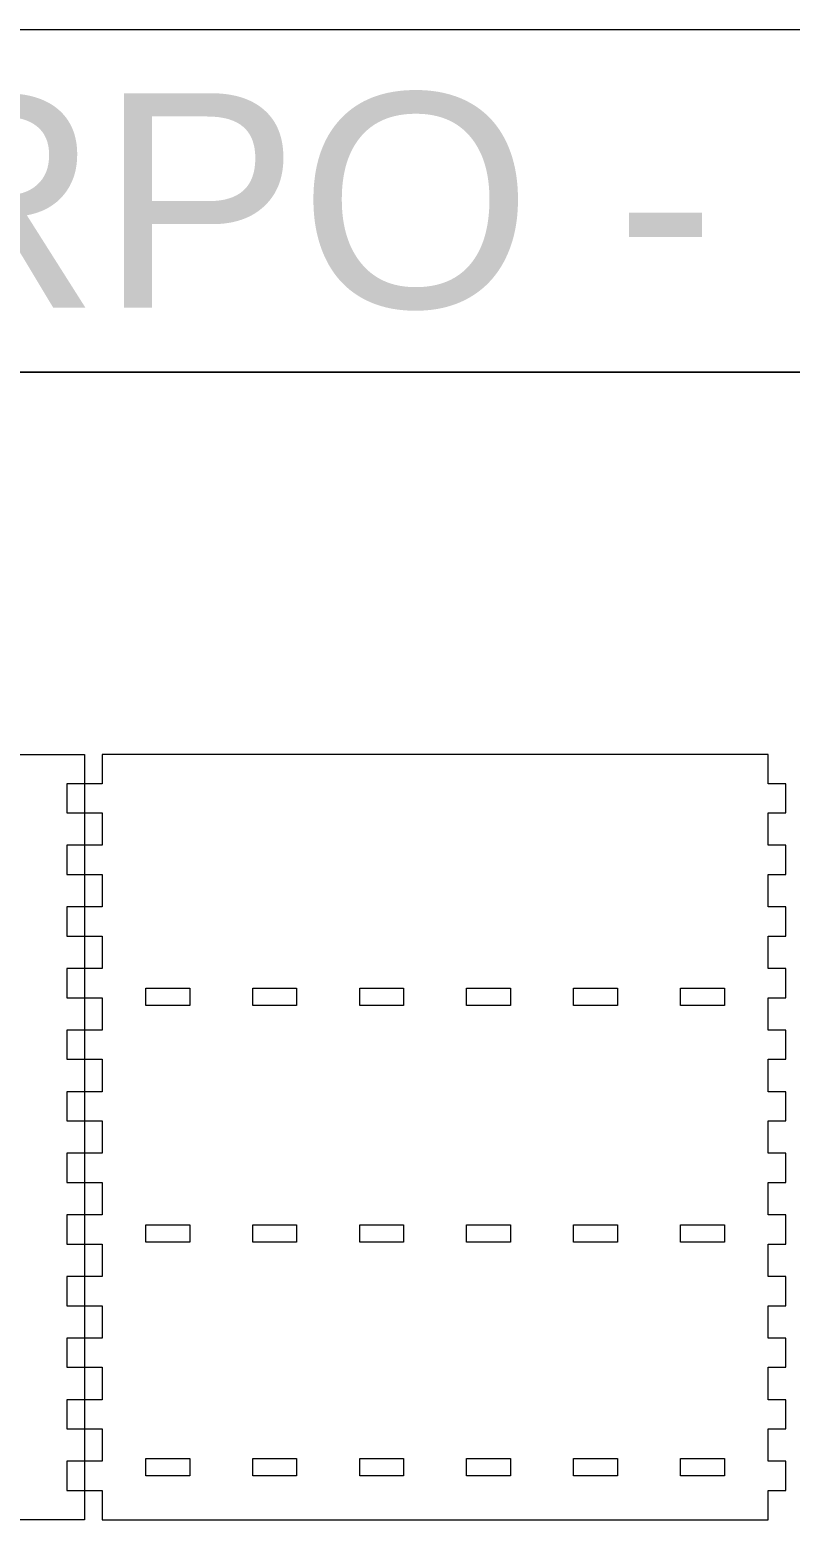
# Model space of a CAD drawing. Header units: millimetres. Extents: x -1409 to 1409, y -600 to 600.
# Drawn here: x -895 to -635, y 89 to 600 of the extents above; entities that cross this region are included whole.
import ezdxf

# ---------------------------------------------------------------- set-up
doc = ezdxf.new("R2010")
doc.units = ezdxf.units.MM
doc.header["$MEASUREMENT"] = 0
doc.layers.add('Layer 1', color=7, linetype='Continuous')
doc.styles.add('0', font='arial.ttf', dxfattribs={"height": 1})

msp = doc.modelspace()

# ---------------------------------------------------------------- linework, layer by layer
at = {"layer": 'Layer 1', "color": 142, "lineweight": 20}
for points in [[(-1408.8078, 483.2666), (-101.5546, 483.2666), (-101.5546, 600.4666), (-1408.8078, 600.4666), (-1408.8078, 483.2666)], [(-1408.8078, -600.4666), (-101.5546, -600.4666), (-101.5546, 483.2666), (-1408.8078, 483.2666), (-1408.8078, -600.4666)]]:
    msp.add_lwpolyline(points, close=True, dxfattribs=at)
at = {"layer": 'Layer 1', "color": 230, "lineweight": 20}
for points, knots in [([(-1326.6811, 90.4), (-1326.6811, 90.4), (-876.6811, 90.4), (-876.6811, 90.4), (-876.6811, 90.4), (-876.6811, 90.4), (-876.6811, 100.4), (-876.6811, 100.4), (-876.6811, 100.4), (-876.6811, 100.4), (-882.6811, 100.4), (-882.6811, 100.4), (-882.6811, 100.4), (-882.6811, 100.4), (-882.6811, 110.4), (-882.6811, 110.4), (-882.6811, 110.4), (-882.6811, 110.4), (-876.6811, 110.4), (-876.6811, 110.4), (-876.6811, 110.4), (-876.6811, 110.4), (-876.6811, 121.4909), (-876.6811, 121.4909), (-876.6811, 121.4909), (-876.6811, 121.4909), (-882.6811, 121.4909), (-882.6811, 121.4909), (-882.6811, 121.4909), (-882.6811, 121.4909), (-882.6811, 131.4909), (-882.6811, 131.4909), (-882.6811, 131.4909), (-882.6811, 131.4909), (-876.6811, 131.4909), (-876.6811, 131.4909), (-876.6811, 131.4909), (-876.6811, 131.4909), (-876.6811, 142.5818), (-876.6811, 142.5818), (-876.6811, 142.5818), (-876.6811, 142.5818), (-882.6811, 142.5818), (-882.6811, 142.5818), (-882.6811, 142.5818), (-882.6811, 142.5818), (-882.6811, 152.5818), (-882.6811, 152.5818), (-882.6811, 152.5818), (-882.6811, 152.5818), (-876.6811, 152.5818), (-876.6811, 152.5818), (-876.6811, 152.5818), (-876.6811, 152.5818), (-876.6811, 163.6727), (-876.6811, 163.6727), (-876.6811, 163.6727), (-876.6811, 163.6727), (-882.6811, 163.6727), (-882.6811, 163.6727), (-882.6811, 163.6727), (-882.6811, 163.6727), (-882.6811, 173.6727), (-882.6811, 173.6727), (-882.6811, 173.6727), (-882.6811, 173.6727), (-876.6811, 173.6727), (-876.6811, 173.6727), (-876.6811, 173.6727), (-876.6811, 173.6727), (-876.6811, 184.7636), (-876.6811, 184.7636), (-876.6811, 184.7636), (-876.6811, 184.7636), (-882.6811, 184.7636), (-882.6811, 184.7636), (-882.6811, 184.7636), (-882.6811, 184.7636), (-882.6811, 194.7636), (-882.6811, 194.7636), (-882.6811, 194.7636), (-882.6811, 194.7636), (-876.6811, 194.7636), (-876.6811, 194.7636), (-876.6811, 194.7636), (-876.6811, 194.7636), (-876.6811, 205.8545), (-876.6811, 205.8545), (-876.6811, 205.8545), (-876.6811, 205.8545), (-882.6811, 205.8545), (-882.6811, 205.8545), (-882.6811, 205.8545), (-882.6811, 205.8545), (-882.6811, 215.8545), (-882.6811, 215.8545), (-882.6811, 215.8545), (-882.6811, 215.8545), (-876.6811, 215.8545), (-876.6811, 215.8545), (-876.6811, 215.8545), (-876.6811, 215.8545), (-876.6811, 226.9455), (-876.6811, 226.9455), (-876.6811, 226.9455), (-876.6811, 226.9455), (-882.6811, 226.9455), (-882.6811, 226.9455), (-882.6811, 226.9455), (-882.6811, 226.9455), (-882.6811, 236.9455), (-882.6811, 236.9455), (-882.6811, 236.9455), (-882.6811, 236.9455), (-876.6811, 236.9455), (-876.6811, 236.9455), (-876.6811, 236.9455), (-876.6811, 236.9455), (-876.6811, 248.0364), (-876.6811, 248.0364), (-876.6811, 248.0364), (-876.6811, 248.0364), (-882.6811, 248.0364), (-882.6811, 248.0364), (-882.6811, 248.0364), (-882.6811, 248.0364), (-882.6811, 258.0364), (-882.6811, 258.0364), (-882.6811, 258.0364), (-882.6811, 258.0364), (-876.6811, 258.0364), (-876.6811, 258.0364), (-876.6811, 258.0364), (-876.6811, 258.0364), (-876.6811, 269.1273), (-876.6811, 269.1273), (-876.6811, 269.1273), (-876.6811, 269.1273), (-882.6811, 269.1273), (-882.6811, 269.1273), (-882.6811, 269.1273), (-882.6811, 269.1273), (-882.6811, 279.1273), (-882.6811, 279.1273), (-882.6811, 279.1273), (-882.6811, 279.1273), (-876.6811, 279.1273), (-876.6811, 279.1273), (-876.6811, 279.1273), (-876.6811, 279.1273), (-876.6811, 290.2182), (-876.6811, 290.2182), (-876.6811, 290.2182), (-876.6811, 290.2182), (-882.6811, 290.2182), (-882.6811, 290.2182), (-882.6811, 290.2182), (-882.6811, 290.2182), (-882.6811, 300.2182), (-882.6811, 300.2182), (-882.6811, 300.2182), (-882.6811, 300.2182), (-876.6811, 300.2182), (-876.6811, 300.2182), (-876.6811, 300.2182), (-876.6811, 300.2182), (-876.6811, 311.3091), (-876.6811, 311.3091), (-876.6811, 311.3091), (-876.6811, 311.3091), (-882.6811, 311.3091), (-882.6811, 311.3091), (-882.6811, 311.3091), (-882.6811, 311.3091), (-882.6811, 321.3091), (-882.6811, 321.3091), (-882.6811, 321.3091), (-882.6811, 321.3091), (-876.6811, 321.3091), (-876.6811, 321.3091), (-876.6811, 321.3091), (-876.6811, 321.3091), (-876.6811, 332.4), (-876.6811, 332.4), (-876.6811, 332.4), (-876.6811, 332.4), (-882.6811, 332.4), (-882.6811, 332.4), (-882.6811, 332.4), (-882.6811, 332.4), (-882.6811, 342.4), (-882.6811, 342.4), (-882.6811, 342.4), (-882.6811, 342.4), (-876.6811, 342.4), (-876.6811, 342.4), (-876.6811, 342.4), (-876.6811, 342.4), (-876.6811, 352.4), (-876.6811, 352.4), (-876.6811, 352.4), (-876.6811, 352.4), (-1326.6811, 352.4), (-1326.6811, 352.4), (-1326.6811, 352.4), (-1326.6811, 352.4), (-1326.6811, 342.4), (-1326.6811, 342.4), (-1326.6811, 342.4), (-1326.6811, 342.4), (-1320.6811, 342.4), (-1320.6811, 342.4), (-1320.6811, 342.4), (-1320.6811, 342.4), (-1320.6811, 332.4), (-1320.6811, 332.4), (-1320.6811, 332.4), (-1320.6811, 332.4), (-1326.6811, 332.4), (-1326.6811, 332.4), (-1326.6811, 332.4), (-1326.6811, 332.4), (-1326.6811, 321.3091), (-1326.6811, 321.3091), (-1326.6811, 321.3091), (-1326.6811, 321.3091), (-1320.6811, 321.3091), (-1320.6811, 321.3091), (-1320.6811, 321.3091), (-1320.6811, 321.3091), (-1320.6811, 311.3091), (-1320.6811, 311.3091), (-1320.6811, 311.3091), (-1320.6811, 311.3091), (-1326.6811, 311.3091), (-1326.6811, 311.3091), (-1326.6811, 311.3091), (-1326.6811, 311.3091), (-1326.6811, 300.2182), (-1326.6811, 300.2182), (-1326.6811, 300.2182), (-1326.6811, 300.2182), (-1320.6811, 300.2182), (-1320.6811, 300.2182), (-1320.6811, 300.2182), (-1320.6811, 300.2182), (-1320.6811, 290.2182), (-1320.6811, 290.2182), (-1320.6811, 290.2182), (-1320.6811, 290.2182), (-1326.6811, 290.2182), (-1326.6811, 290.2182), (-1326.6811, 290.2182), (-1326.6811, 290.2182), (-1326.6811, 279.1273), (-1326.6811, 279.1273), (-1326.6811, 279.1273), (-1326.6811, 279.1273), (-1320.6811, 279.1273), (-1320.6811, 279.1273), (-1320.6811, 279.1273), (-1320.6811, 279.1273), (-1320.6811, 269.1273), (-1320.6811, 269.1273), (-1320.6811, 269.1273), (-1320.6811, 269.1273), (-1326.6811, 269.1273), (-1326.6811, 269.1273), (-1326.6811, 269.1273), (-1326.6811, 269.1273), (-1326.6811, 258.0364), (-1326.6811, 258.0364), (-1326.6811, 258.0364), (-1326.6811, 258.0364), (-1320.6811, 258.0364), (-1320.6811, 258.0364), (-1320.6811, 258.0364), (-1320.6811, 258.0364), (-1320.6811, 248.0364), (-1320.6811, 248.0364), (-1320.6811, 248.0364), (-1320.6811, 248.0364), (-1326.6811, 248.0364), (-1326.6811, 248.0364), (-1326.6811, 248.0364), (-1326.6811, 248.0364), (-1326.6811, 236.9455), (-1326.6811, 236.9455), (-1326.6811, 236.9455), (-1326.6811, 236.9455), (-1320.6811, 236.9455), (-1320.6811, 236.9455), (-1320.6811, 236.9455), (-1320.6811, 236.9455), (-1320.6811, 226.9455), (-1320.6811, 226.9455), (-1320.6811, 226.9455), (-1320.6811, 226.9455), (-1326.6811, 226.9455), (-1326.6811, 226.9455), (-1326.6811, 226.9455), (-1326.6811, 226.9455), (-1326.6811, 215.8545), (-1326.6811, 215.8545), (-1326.6811, 215.8545), (-1326.6811, 215.8545), (-1320.6811, 215.8545), (-1320.6811, 215.8545), (-1320.6811, 215.8545), (-1320.6811, 215.8545), (-1320.6811, 205.8545), (-1320.6811, 205.8545), (-1320.6811, 205.8545), (-1320.6811, 205.8545), (-1326.6811, 205.8545), (-1326.6811, 205.8545), (-1326.6811, 205.8545), (-1326.6811, 205.8545), (-1326.6811, 194.7636), (-1326.6811, 194.7636), (-1326.6811, 194.7636), (-1326.6811, 194.7636), (-1320.6811, 194.7636), (-1320.6811, 194.7636), (-1320.6811, 194.7636), (-1320.6811, 194.7636), (-1320.6811, 184.7636), (-1320.6811, 184.7636), (-1320.6811, 184.7636), (-1320.6811, 184.7636), (-1326.6811, 184.7636), (-1326.6811, 184.7636), (-1326.6811, 184.7636), (-1326.6811, 184.7636), (-1326.6811, 173.6727), (-1326.6811, 173.6727), (-1326.6811, 173.6727), (-1326.6811, 173.6727), (-1320.6811, 173.6727), (-1320.6811, 173.6727), (-1320.6811, 173.6727), (-1320.6811, 173.6727), (-1320.6811, 163.6727), (-1320.6811, 163.6727), (-1320.6811, 163.6727), (-1320.6811, 163.6727), (-1326.6811, 163.6727), (-1326.6811, 163.6727), (-1326.6811, 163.6727), (-1326.6811, 163.6727), (-1326.6811, 152.5818), (-1326.6811, 152.5818), (-1326.6811, 152.5818), (-1326.6811, 152.5818), (-1320.6811, 152.5818), (-1320.6811, 152.5818), (-1320.6811, 152.5818), (-1320.6811, 152.5818), (-1320.6811, 142.5818), (-1320.6811, 142.5818), (-1320.6811, 142.5818), (-1320.6811, 142.5818), (-1326.6811, 142.5818), (-1326.6811, 142.5818), (-1326.6811, 142.5818), (-1326.6811, 142.5818), (-1326.6811, 131.4909), (-1326.6811, 131.4909), (-1326.6811, 131.4909), (-1326.6811, 131.4909), (-1320.6811, 131.4909), (-1320.6811, 131.4909), (-1320.6811, 131.4909), (-1320.6811, 131.4909), (-1320.6811, 121.4909), (-1320.6811, 121.4909), (-1320.6811, 121.4909), (-1320.6811, 121.4909), (-1326.6811, 121.4909), (-1326.6811, 121.4909), (-1326.6811, 121.4909), (-1326.6811, 121.4909), (-1326.6811, 110.4), (-1326.6811, 110.4), (-1326.6811, 110.4), (-1326.6811, 110.4), (-1320.6811, 110.4), (-1320.6811, 110.4), (-1320.6811, 110.4), (-1320.6811, 110.4), (-1320.6811, 100.4), (-1320.6811, 100.4), (-1320.6811, 100.4), (-1320.6811, 100.4), (-1326.6811, 100.4), (-1326.6811, 100.4), (-1326.6811, 100.4), (-1326.6811, 100.4), (-1326.6811, 90.4), (-1326.6811, 90.4)], [0, 0, 0, 0, 0.00990099, 0.00990099, 0.00990099, 0.00990099, 0.01980198, 0.01980198, 0.01980198, 0.01980198, 0.02970297, 0.02970297, 0.02970297, 0.02970297, 0.03960396, 0.03960396, 0.03960396, 0.03960396, 0.04950495, 0.04950495, 0.04950495, 0.04950495, 0.05940594, 0.05940594, 0.05940594, 0.05940594, 0.06930693, 0.06930693, 0.06930693, 0.06930693, 0.07920792, 0.07920792, 0.07920792, 0.07920792, 0.08910891, 0.08910891, 0.08910891, 0.08910891, 0.0990099, 0.0990099, 0.0990099, 0.0990099, 0.10891089, 0.10891089, 0.10891089, 0.10891089, 0.11881188, 0.11881188, 0.11881188, 0.11881188, 0.12871287, 0.12871287, 0.12871287, 0.12871287, 0.13861386, 0.13861386, 0.13861386, 0.13861386, 0.14851485, 0.14851485, 0.14851485, 0.14851485, 0.15841584, 0.15841584, 0.15841584, 0.15841584, 0.16831683, 0.16831683, 0.16831683, 0.16831683, 0.17821782, 0.17821782, 0.17821782, 0.17821782, 0.18811881, 0.18811881, 0.18811881, 0.18811881, 0.1980198, 0.1980198, 0.1980198, 0.1980198, 0.20792079, 0.20792079, 0.20792079, 0.20792079, 0.21782178, 0.21782178, 0.21782178, 0.21782178, 0.22772277, 0.22772277, 0.22772277, 0.22772277, 0.23762376, 0.23762376, 0.23762376, 0.23762376, 0.24752475, 0.24752475, 0.24752475, 0.24752475, 0.25742574, 0.25742574, 0.25742574, 0.25742574, 0.26732673, 0.26732673, 0.26732673, 0.26732673, 0.27722772, 0.27722772, 0.27722772, 0.27722772, 0.28712871, 0.28712871, 0.28712871, 0.28712871, 0.2970297, 0.2970297, 0.2970297, 0.2970297, 0.30693069, 0.30693069, 0.30693069, 0.30693069, 0.31683168, 0.31683168, 0.31683168, 0.31683168, 0.32673267, 0.32673267, 0.32673267, 0.32673267, 0.33663366, 0.33663366, 0.33663366, 0.33663366, 0.34653465, 0.34653465, 0.34653465, 0.34653465, 0.35643564, 0.35643564, 0.35643564, 0.35643564, 0.36633663, 0.36633663, 0.36633663, 0.36633663, 0.37623762, 0.37623762, 0.37623762, 0.37623762, 0.38613861, 0.38613861, 0.38613861, 0.38613861, 0.3960396, 0.3960396, 0.3960396, 0.3960396, 0.40594059, 0.40594059, 0.40594059, 0.40594059, 0.41584158, 0.41584158, 0.41584158, 0.41584158, 0.42574257, 0.42574257, 0.42574257, 0.42574257, 0.43564356, 0.43564356, 0.43564356, 0.43564356, 0.44554455, 0.44554455, 0.44554455, 0.44554455, 0.45544554, 0.45544554, 0.45544554, 0.45544554, 0.46534653, 0.46534653, 0.46534653, 0.46534653, 0.47524752, 0.47524752, 0.47524752, 0.47524752, 0.48514851, 0.48514851, 0.48514851, 0.48514851, 0.4950495, 0.4950495, 0.4950495, 0.4950495, 0.5049505, 0.5049505, 0.5049505, 0.5049505, 0.51485149, 0.51485149, 0.51485149, 0.51485149, 0.52475248, 0.52475248, 0.52475248, 0.52475248, 0.53465347, 0.53465347, 0.53465347, 0.53465347, 0.54455446, 0.54455446, 0.54455446, 0.54455446, 0.55445545, 0.55445545, 0.55445545, 0.55445545, 0.56435644, 0.56435644, 0.56435644, 0.56435644, 0.57425743, 0.57425743, 0.57425743, 0.57425743, 0.58415842, 0.58415842, 0.58415842, 0.58415842, 0.59405941, 0.59405941, 0.59405941, 0.59405941, 0.6039604, 0.6039604, 0.6039604, 0.6039604, 0.61386139, 0.61386139, 0.61386139, 0.61386139, 0.62376238, 0.62376238, 0.62376238, 0.62376238, 0.63366337, 0.63366337, 0.63366337, 0.63366337, 0.64356436, 0.64356436, 0.64356436, 0.64356436, 0.65346535, 0.65346535, 0.65346535, 0.65346535, 0.66336634, 0.66336634, 0.66336634, 0.66336634, 0.67326733, 0.67326733, 0.67326733, 0.67326733, 0.68316832, 0.68316832, 0.68316832, 0.68316832, 0.69306931, 0.69306931, 0.69306931, 0.69306931, 0.7029703, 0.7029703, 0.7029703, 0.7029703, 0.71287129, 0.71287129, 0.71287129, 0.71287129, 0.72277228, 0.72277228, 0.72277228, 0.72277228, 0.73267327, 0.73267327, 0.73267327, 0.73267327, 0.74257426, 0.74257426, 0.74257426, 0.74257426, 0.75247525, 0.75247525, 0.75247525, 0.75247525, 0.76237624, 0.76237624, 0.76237624, 0.76237624, 0.77227723, 0.77227723, 0.77227723, 0.77227723, 0.78217822, 0.78217822, 0.78217822, 0.78217822, 0.79207921, 0.79207921, 0.79207921, 0.79207921, 0.8019802, 0.8019802, 0.8019802, 0.8019802, 0.81188119, 0.81188119, 0.81188119, 0.81188119, 0.82178218, 0.82178218, 0.82178218, 0.82178218, 0.83168317, 0.83168317, 0.83168317, 0.83168317, 0.84158416, 0.84158416, 0.84158416, 0.84158416, 0.85148515, 0.85148515, 0.85148515, 0.85148515, 0.86138614, 0.86138614, 0.86138614, 0.86138614, 0.87128713, 0.87128713, 0.87128713, 0.87128713, 0.88118812, 0.88118812, 0.88118812, 0.88118812, 0.89108911, 0.89108911, 0.89108911, 0.89108911, 0.9009901, 0.9009901, 0.9009901, 0.9009901, 0.91089109, 0.91089109, 0.91089109, 0.91089109, 0.92079208, 0.92079208, 0.92079208, 0.92079208, 0.93069307, 0.93069307, 0.93069307, 0.93069307, 0.94059406, 0.94059406, 0.94059406, 0.94059406, 0.95049505, 0.95049505, 0.95049505, 0.95049505, 0.96039604, 0.96039604, 0.96039604, 0.96039604, 0.97029703, 0.97029703, 0.97029703, 0.97029703, 0.98019802, 0.98019802, 0.98019802, 0.98019802, 1, 1, 1, 1]), ([(-870.6811, 342.4), (-870.6811, 342.4), (-870.6811, 352.4), (-870.6811, 352.4), (-870.6811, 352.4), (-870.6811, 352.4), (-642.6811, 352.4), (-642.6811, 352.4), (-642.6811, 352.4), (-642.6811, 352.4), (-642.6811, 342.4), (-642.6811, 342.4), (-642.6811, 342.4), (-642.6811, 342.4), (-636.6811, 342.4), (-636.6811, 342.4), (-636.6811, 342.4), (-636.6811, 342.4), (-636.6811, 332.4), (-636.6811, 332.4), (-636.6811, 332.4), (-636.6811, 332.4), (-642.6811, 332.4), (-642.6811, 332.4), (-642.6811, 332.4), (-642.6811, 332.4), (-642.6811, 321.3091), (-642.6811, 321.3091), (-642.6811, 321.3091), (-642.6811, 321.3091), (-636.6811, 321.3091), (-636.6811, 321.3091), (-636.6811, 321.3091), (-636.6811, 321.3091), (-636.6811, 311.3091), (-636.6811, 311.3091), (-636.6811, 311.3091), (-636.6811, 311.3091), (-642.6811, 311.3091), (-642.6811, 311.3091), (-642.6811, 311.3091), (-642.6811, 311.3091), (-642.6811, 300.2182), (-642.6811, 300.2182), (-642.6811, 300.2182), (-642.6811, 300.2182), (-636.6811, 300.2182), (-636.6811, 300.2182), (-636.6811, 300.2182), (-636.6811, 300.2182), (-636.6811, 290.2182), (-636.6811, 290.2182), (-636.6811, 290.2182), (-636.6811, 290.2182), (-642.6811, 290.2182), (-642.6811, 290.2182), (-642.6811, 290.2182), (-642.6811, 290.2182), (-642.6811, 279.1273), (-642.6811, 279.1273), (-642.6811, 279.1273), (-642.6811, 279.1273), (-636.6811, 279.1273), (-636.6811, 279.1273), (-636.6811, 279.1273), (-636.6811, 279.1273), (-636.6811, 269.1273), (-636.6811, 269.1273), (-636.6811, 269.1273), (-636.6811, 269.1273), (-642.6811, 269.1273), (-642.6811, 269.1273), (-642.6811, 269.1273), (-642.6811, 269.1273), (-642.6811, 258.0364), (-642.6811, 258.0364), (-642.6811, 258.0364), (-642.6811, 258.0364), (-636.6811, 258.0364), (-636.6811, 258.0364), (-636.6811, 258.0364), (-636.6811, 258.0364), (-636.6811, 248.0364), (-636.6811, 248.0364), (-636.6811, 248.0364), (-636.6811, 248.0364), (-642.6811, 248.0364), (-642.6811, 248.0364), (-642.6811, 248.0364), (-642.6811, 248.0364), (-642.6811, 236.9455), (-642.6811, 236.9455), (-642.6811, 236.9455), (-642.6811, 236.9455), (-636.6811, 236.9455), (-636.6811, 236.9455), (-636.6811, 236.9455), (-636.6811, 236.9455), (-636.6811, 226.9455), (-636.6811, 226.9455), (-636.6811, 226.9455), (-636.6811, 226.9455), (-642.6811, 226.9455), (-642.6811, 226.9455), (-642.6811, 226.9455), (-642.6811, 226.9455), (-642.6811, 215.8545), (-642.6811, 215.8545), (-642.6811, 215.8545), (-642.6811, 215.8545), (-636.6811, 215.8545), (-636.6811, 215.8545), (-636.6811, 215.8545), (-636.6811, 215.8545), (-636.6811, 205.8545), (-636.6811, 205.8545), (-636.6811, 205.8545), (-636.6811, 205.8545), (-642.6811, 205.8545), (-642.6811, 205.8545), (-642.6811, 205.8545), (-642.6811, 205.8545), (-642.6811, 194.7636), (-642.6811, 194.7636), (-642.6811, 194.7636), (-642.6811, 194.7636), (-636.6811, 194.7636), (-636.6811, 194.7636), (-636.6811, 194.7636), (-636.6811, 194.7636), (-636.6811, 184.7636), (-636.6811, 184.7636), (-636.6811, 184.7636), (-636.6811, 184.7636), (-642.6811, 184.7636), (-642.6811, 184.7636), (-642.6811, 184.7636), (-642.6811, 184.7636), (-642.6811, 173.6727), (-642.6811, 173.6727), (-642.6811, 173.6727), (-642.6811, 173.6727), (-636.6811, 173.6727), (-636.6811, 173.6727), (-636.6811, 173.6727), (-636.6811, 173.6727), (-636.6811, 163.6727), (-636.6811, 163.6727), (-636.6811, 163.6727), (-636.6811, 163.6727), (-642.6811, 163.6727), (-642.6811, 163.6727), (-642.6811, 163.6727), (-642.6811, 163.6727), (-642.6811, 152.5818), (-642.6811, 152.5818), (-642.6811, 152.5818), (-642.6811, 152.5818), (-636.6811, 152.5818), (-636.6811, 152.5818), (-636.6811, 152.5818), (-636.6811, 152.5818), (-636.6811, 142.5818), (-636.6811, 142.5818), (-636.6811, 142.5818), (-636.6811, 142.5818), (-642.6811, 142.5818), (-642.6811, 142.5818), (-642.6811, 142.5818), (-642.6811, 142.5818), (-642.6811, 131.4909), (-642.6811, 131.4909), (-642.6811, 131.4909), (-642.6811, 131.4909), (-636.6811, 131.4909), (-636.6811, 131.4909), (-636.6811, 131.4909), (-636.6811, 131.4909), (-636.6811, 121.4909), (-636.6811, 121.4909), (-636.6811, 121.4909), (-636.6811, 121.4909), (-642.6811, 121.4909), (-642.6811, 121.4909), (-642.6811, 121.4909), (-642.6811, 121.4909), (-642.6811, 110.4), (-642.6811, 110.4), (-642.6811, 110.4), (-642.6811, 110.4), (-636.6811, 110.4), (-636.6811, 110.4), (-636.6811, 110.4), (-636.6811, 110.4), (-636.6811, 100.4), (-636.6811, 100.4), (-636.6811, 100.4), (-636.6811, 100.4), (-642.6811, 100.4), (-642.6811, 100.4), (-642.6811, 100.4), (-642.6811, 100.4), (-642.6811, 90.4), (-642.6811, 90.4), (-642.6811, 90.4), (-642.6811, 90.4), (-870.6811, 90.4), (-870.6811, 90.4), (-870.6811, 90.4), (-870.6811, 90.4), (-870.6811, 100.4), (-870.6811, 100.4), (-870.6811, 100.4), (-870.6811, 100.4), (-876.6811, 100.4), (-876.6811, 100.4), (-876.6811, 100.4), (-876.6811, 100.4), (-876.6811, 110.4), (-876.6811, 110.4), (-876.6811, 110.4), (-876.6811, 110.4), (-870.6811, 110.4), (-870.6811, 110.4), (-870.6811, 110.4), (-870.6811, 110.4), (-870.6811, 121.4909), (-870.6811, 121.4909), (-870.6811, 121.4909), (-870.6811, 121.4909), (-876.6811, 121.4909), (-876.6811, 121.4909), (-876.6811, 121.4909), (-876.6811, 121.4909), (-876.6811, 131.4909), (-876.6811, 131.4909), (-876.6811, 131.4909), (-876.6811, 131.4909), (-870.6811, 131.4909), (-870.6811, 131.4909), (-870.6811, 131.4909), (-870.6811, 131.4909), (-870.6811, 142.5818), (-870.6811, 142.5818), (-870.6811, 142.5818), (-870.6811, 142.5818), (-876.6811, 142.5818), (-876.6811, 142.5818), (-876.6811, 142.5818), (-876.6811, 142.5818), (-876.6811, 152.5818), (-876.6811, 152.5818), (-876.6811, 152.5818), (-876.6811, 152.5818), (-870.6811, 152.5818), (-870.6811, 152.5818), (-870.6811, 152.5818), (-870.6811, 152.5818), (-870.6811, 163.6727), (-870.6811, 163.6727), (-870.6811, 163.6727), (-870.6811, 163.6727), (-876.6811, 163.6727), (-876.6811, 163.6727), (-876.6811, 163.6727), (-876.6811, 163.6727), (-876.6811, 173.6727), (-876.6811, 173.6727), (-876.6811, 173.6727), (-876.6811, 173.6727), (-870.6811, 173.6727), (-870.6811, 173.6727), (-870.6811, 173.6727), (-870.6811, 173.6727), (-870.6811, 184.7636), (-870.6811, 184.7636), (-870.6811, 184.7636), (-870.6811, 184.7636), (-876.6811, 184.7636), (-876.6811, 184.7636), (-876.6811, 184.7636), (-876.6811, 184.7636), (-876.6811, 194.7636), (-876.6811, 194.7636), (-876.6811, 194.7636), (-876.6811, 194.7636), (-870.6811, 194.7636), (-870.6811, 194.7636), (-870.6811, 194.7636), (-870.6811, 194.7636), (-870.6811, 205.8545), (-870.6811, 205.8545), (-870.6811, 205.8545), (-870.6811, 205.8545), (-876.6811, 205.8545), (-876.6811, 205.8545), (-876.6811, 205.8545), (-876.6811, 205.8545), (-876.6811, 215.8545), (-876.6811, 215.8545), (-876.6811, 215.8545), (-876.6811, 215.8545), (-870.6811, 215.8545), (-870.6811, 215.8545), (-870.6811, 215.8545), (-870.6811, 215.8545), (-870.6811, 226.9455), (-870.6811, 226.9455), (-870.6811, 226.9455), (-870.6811, 226.9455), (-876.6811, 226.9455), (-876.6811, 226.9455), (-876.6811, 226.9455), (-876.6811, 226.9455), (-876.6811, 236.9455), (-876.6811, 236.9455), (-876.6811, 236.9455), (-876.6811, 236.9455), (-870.6811, 236.9455), (-870.6811, 236.9455), (-870.6811, 236.9455), (-870.6811, 236.9455), (-870.6811, 248.0364), (-870.6811, 248.0364), (-870.6811, 248.0364), (-870.6811, 248.0364), (-876.6811, 248.0364), (-876.6811, 248.0364), (-876.6811, 248.0364), (-876.6811, 248.0364), (-876.6811, 258.0364), (-876.6811, 258.0364), (-876.6811, 258.0364), (-876.6811, 258.0364), (-870.6811, 258.0364), (-870.6811, 258.0364), (-870.6811, 258.0364), (-870.6811, 258.0364), (-870.6811, 269.1273), (-870.6811, 269.1273), (-870.6811, 269.1273), (-870.6811, 269.1273), (-876.6811, 269.1273), (-876.6811, 269.1273), (-876.6811, 269.1273), (-876.6811, 269.1273), (-876.6811, 279.1273), (-876.6811, 279.1273), (-876.6811, 279.1273), (-876.6811, 279.1273), (-870.6811, 279.1273), (-870.6811, 279.1273), (-870.6811, 279.1273), (-870.6811, 279.1273), (-870.6811, 290.2182), (-870.6811, 290.2182), (-870.6811, 290.2182), (-870.6811, 290.2182), (-876.6811, 290.2182), (-876.6811, 290.2182), (-876.6811, 290.2182), (-876.6811, 290.2182), (-876.6811, 300.2182), (-876.6811, 300.2182), (-876.6811, 300.2182), (-876.6811, 300.2182), (-870.6811, 300.2182), (-870.6811, 300.2182), (-870.6811, 300.2182), (-870.6811, 300.2182), (-870.6811, 311.3091), (-870.6811, 311.3091), (-870.6811, 311.3091), (-870.6811, 311.3091), (-876.6811, 311.3091), (-876.6811, 311.3091), (-876.6811, 311.3091), (-876.6811, 311.3091), (-876.6811, 321.3091), (-876.6811, 321.3091), (-876.6811, 321.3091), (-876.6811, 321.3091), (-870.6811, 321.3091), (-870.6811, 321.3091), (-870.6811, 321.3091), (-870.6811, 321.3091), (-870.6811, 332.4), (-870.6811, 332.4), (-870.6811, 332.4), (-870.6811, 332.4), (-876.6811, 332.4), (-876.6811, 332.4), (-876.6811, 332.4), (-876.6811, 332.4), (-876.6811, 342.4), (-876.6811, 342.4), (-876.6811, 342.4), (-876.6811, 342.4), (-870.6811, 342.4), (-870.6811, 342.4)], [0, 0, 0, 0, 0.00990099, 0.00990099, 0.00990099, 0.00990099, 0.01980198, 0.01980198, 0.01980198, 0.01980198, 0.02970297, 0.02970297, 0.02970297, 0.02970297, 0.03960396, 0.03960396, 0.03960396, 0.03960396, 0.04950495, 0.04950495, 0.04950495, 0.04950495, 0.05940594, 0.05940594, 0.05940594, 0.05940594, 0.06930693, 0.06930693, 0.06930693, 0.06930693, 0.07920792, 0.07920792, 0.07920792, 0.07920792, 0.08910891, 0.08910891, 0.08910891, 0.08910891, 0.0990099, 0.0990099, 0.0990099, 0.0990099, 0.10891089, 0.10891089, 0.10891089, 0.10891089, 0.11881188, 0.11881188, 0.11881188, 0.11881188, 0.12871287, 0.12871287, 0.12871287, 0.12871287, 0.13861386, 0.13861386, 0.13861386, 0.13861386, 0.14851485, 0.14851485, 0.14851485, 0.14851485, 0.15841584, 0.15841584, 0.15841584, 0.15841584, 0.16831683, 0.16831683, 0.16831683, 0.16831683, 0.17821782, 0.17821782, 0.17821782, 0.17821782, 0.18811881, 0.18811881, 0.18811881, 0.18811881, 0.1980198, 0.1980198, 0.1980198, 0.1980198, 0.20792079, 0.20792079, 0.20792079, 0.20792079, 0.21782178, 0.21782178, 0.21782178, 0.21782178, 0.22772277, 0.22772277, 0.22772277, 0.22772277, 0.23762376, 0.23762376, 0.23762376, 0.23762376, 0.24752475, 0.24752475, 0.24752475, 0.24752475, 0.25742574, 0.25742574, 0.25742574, 0.25742574, 0.26732673, 0.26732673, 0.26732673, 0.26732673, 0.27722772, 0.27722772, 0.27722772, 0.27722772, 0.28712871, 0.28712871, 0.28712871, 0.28712871, 0.2970297, 0.2970297, 0.2970297, 0.2970297, 0.30693069, 0.30693069, 0.30693069, 0.30693069, 0.31683168, 0.31683168, 0.31683168, 0.31683168, 0.32673267, 0.32673267, 0.32673267, 0.32673267, 0.33663366, 0.33663366, 0.33663366, 0.33663366, 0.34653465, 0.34653465, 0.34653465, 0.34653465, 0.35643564, 0.35643564, 0.35643564, 0.35643564, 0.36633663, 0.36633663, 0.36633663, 0.36633663, 0.37623762, 0.37623762, 0.37623762, 0.37623762, 0.38613861, 0.38613861, 0.38613861, 0.38613861, 0.3960396, 0.3960396, 0.3960396, 0.3960396, 0.40594059, 0.40594059, 0.40594059, 0.40594059, 0.41584158, 0.41584158, 0.41584158, 0.41584158, 0.42574257, 0.42574257, 0.42574257, 0.42574257, 0.43564356, 0.43564356, 0.43564356, 0.43564356, 0.44554455, 0.44554455, 0.44554455, 0.44554455, 0.45544554, 0.45544554, 0.45544554, 0.45544554, 0.46534653, 0.46534653, 0.46534653, 0.46534653, 0.47524752, 0.47524752, 0.47524752, 0.47524752, 0.48514851, 0.48514851, 0.48514851, 0.48514851, 0.4950495, 0.4950495, 0.4950495, 0.4950495, 0.5049505, 0.5049505, 0.5049505, 0.5049505, 0.51485149, 0.51485149, 0.51485149, 0.51485149, 0.52475248, 0.52475248, 0.52475248, 0.52475248, 0.53465347, 0.53465347, 0.53465347, 0.53465347, 0.54455446, 0.54455446, 0.54455446, 0.54455446, 0.55445545, 0.55445545, 0.55445545, 0.55445545, 0.56435644, 0.56435644, 0.56435644, 0.56435644, 0.57425743, 0.57425743, 0.57425743, 0.57425743, 0.58415842, 0.58415842, 0.58415842, 0.58415842, 0.59405941, 0.59405941, 0.59405941, 0.59405941, 0.6039604, 0.6039604, 0.6039604, 0.6039604, 0.61386139, 0.61386139, 0.61386139, 0.61386139, 0.62376238, 0.62376238, 0.62376238, 0.62376238, 0.63366337, 0.63366337, 0.63366337, 0.63366337, 0.64356436, 0.64356436, 0.64356436, 0.64356436, 0.65346535, 0.65346535, 0.65346535, 0.65346535, 0.66336634, 0.66336634, 0.66336634, 0.66336634, 0.67326733, 0.67326733, 0.67326733, 0.67326733, 0.68316832, 0.68316832, 0.68316832, 0.68316832, 0.69306931, 0.69306931, 0.69306931, 0.69306931, 0.7029703, 0.7029703, 0.7029703, 0.7029703, 0.71287129, 0.71287129, 0.71287129, 0.71287129, 0.72277228, 0.72277228, 0.72277228, 0.72277228, 0.73267327, 0.73267327, 0.73267327, 0.73267327, 0.74257426, 0.74257426, 0.74257426, 0.74257426, 0.75247525, 0.75247525, 0.75247525, 0.75247525, 0.76237624, 0.76237624, 0.76237624, 0.76237624, 0.77227723, 0.77227723, 0.77227723, 0.77227723, 0.78217822, 0.78217822, 0.78217822, 0.78217822, 0.79207921, 0.79207921, 0.79207921, 0.79207921, 0.8019802, 0.8019802, 0.8019802, 0.8019802, 0.81188119, 0.81188119, 0.81188119, 0.81188119, 0.82178218, 0.82178218, 0.82178218, 0.82178218, 0.83168317, 0.83168317, 0.83168317, 0.83168317, 0.84158416, 0.84158416, 0.84158416, 0.84158416, 0.85148515, 0.85148515, 0.85148515, 0.85148515, 0.86138614, 0.86138614, 0.86138614, 0.86138614, 0.87128713, 0.87128713, 0.87128713, 0.87128713, 0.88118812, 0.88118812, 0.88118812, 0.88118812, 0.89108911, 0.89108911, 0.89108911, 0.89108911, 0.9009901, 0.9009901, 0.9009901, 0.9009901, 0.91089109, 0.91089109, 0.91089109, 0.91089109, 0.92079208, 0.92079208, 0.92079208, 0.92079208, 0.93069307, 0.93069307, 0.93069307, 0.93069307, 0.94059406, 0.94059406, 0.94059406, 0.94059406, 0.95049505, 0.95049505, 0.95049505, 0.95049505, 0.96039604, 0.96039604, 0.96039604, 0.96039604, 0.97029703, 0.97029703, 0.97029703, 0.97029703, 0.98019802, 0.98019802, 0.98019802, 0.98019802, 1, 1, 1, 1]), ([(-840.6811, 266.4), (-840.6811, 266.4), (-840.6811, 272.4), (-840.6811, 272.4), (-840.6811, 272.4), (-840.6811, 272.4), (-855.6811, 272.4), (-855.6811, 272.4), (-855.6811, 272.4), (-855.6811, 272.4), (-855.6811, 266.4), (-855.6811, 266.4), (-855.6811, 266.4), (-855.6811, 266.4), (-840.6811, 266.4), (-840.6811, 266.4)], [0, 0, 0, 0, 0.2, 0.2, 0.2, 0.2, 0.4, 0.4, 0.4, 0.4, 0.6, 0.6, 0.6, 0.6, 1, 1, 1, 1]), ([(-804.0811, 272.4), (-804.0811, 272.4), (-819.0811, 272.4), (-819.0811, 272.4), (-819.0811, 272.4), (-819.0811, 272.4), (-819.0811, 266.4), (-819.0811, 266.4), (-819.0811, 266.4), (-819.0811, 266.4), (-804.0811, 266.4), (-804.0811, 266.4), (-804.0811, 266.4), (-804.0811, 266.4), (-804.0811, 272.4), (-804.0811, 272.4)], [0, 0, 0, 0, 0.2, 0.2, 0.2, 0.2, 0.4, 0.4, 0.4, 0.4, 0.6, 0.6, 0.6, 0.6, 1, 1, 1, 1]), ([(-767.4811, 272.4), (-767.4811, 272.4), (-782.4811, 272.4), (-782.4811, 272.4), (-782.4811, 272.4), (-782.4811, 272.4), (-782.4811, 266.4), (-782.4811, 266.4), (-782.4811, 266.4), (-782.4811, 266.4), (-767.4811, 266.4), (-767.4811, 266.4), (-767.4811, 266.4), (-767.4811, 266.4), (-767.4811, 272.4), (-767.4811, 272.4)], [0, 0, 0, 0, 0.2, 0.2, 0.2, 0.2, 0.4, 0.4, 0.4, 0.4, 0.6, 0.6, 0.6, 0.6, 1, 1, 1, 1]), ([(-730.8811, 272.4), (-730.8811, 272.4), (-745.8811, 272.4), (-745.8811, 272.4), (-745.8811, 272.4), (-745.8811, 272.4), (-745.8811, 266.4), (-745.8811, 266.4), (-745.8811, 266.4), (-745.8811, 266.4), (-730.8811, 266.4), (-730.8811, 266.4), (-730.8811, 266.4), (-730.8811, 266.4), (-730.8811, 272.4), (-730.8811, 272.4)], [0, 0, 0, 0, 0.2, 0.2, 0.2, 0.2, 0.4, 0.4, 0.4, 0.4, 0.6, 0.6, 0.6, 0.6, 1, 1, 1, 1]), ([(-694.2811, 272.4), (-694.2811, 272.4), (-709.2811, 272.4), (-709.2811, 272.4), (-709.2811, 272.4), (-709.2811, 272.4), (-709.2811, 266.4), (-709.2811, 266.4), (-709.2811, 266.4), (-709.2811, 266.4), (-694.2811, 266.4), (-694.2811, 266.4), (-694.2811, 266.4), (-694.2811, 266.4), (-694.2811, 272.4), (-694.2811, 272.4)], [0, 0, 0, 0, 0.2, 0.2, 0.2, 0.2, 0.4, 0.4, 0.4, 0.4, 0.6, 0.6, 0.6, 0.6, 1, 1, 1, 1]), ([(-657.6811, 272.4), (-657.6811, 272.4), (-672.6811, 272.4), (-672.6811, 272.4), (-672.6811, 272.4), (-672.6811, 272.4), (-672.6811, 266.4), (-672.6811, 266.4), (-672.6811, 266.4), (-672.6811, 266.4), (-657.6811, 266.4), (-657.6811, 266.4), (-657.6811, 266.4), (-657.6811, 266.4), (-657.6811, 272.4), (-657.6811, 272.4)], [0, 0, 0, 0, 0.2, 0.2, 0.2, 0.2, 0.4, 0.4, 0.4, 0.4, 0.6, 0.6, 0.6, 0.6, 1, 1, 1, 1]), ([(-840.6811, 185.4), (-840.6811, 185.4), (-840.6811, 191.4), (-840.6811, 191.4), (-840.6811, 191.4), (-840.6811, 191.4), (-855.6811, 191.4), (-855.6811, 191.4), (-855.6811, 191.4), (-855.6811, 191.4), (-855.6811, 185.4), (-855.6811, 185.4), (-855.6811, 185.4), (-855.6811, 185.4), (-840.6811, 185.4), (-840.6811, 185.4)], [0, 0, 0, 0, 0.2, 0.2, 0.2, 0.2, 0.4, 0.4, 0.4, 0.4, 0.6, 0.6, 0.6, 0.6, 1, 1, 1, 1]), ([(-804.0811, 191.4), (-804.0811, 191.4), (-819.0811, 191.4), (-819.0811, 191.4), (-819.0811, 191.4), (-819.0811, 191.4), (-819.0811, 185.4), (-819.0811, 185.4), (-819.0811, 185.4), (-819.0811, 185.4), (-804.0811, 185.4), (-804.0811, 185.4), (-804.0811, 185.4), (-804.0811, 185.4), (-804.0811, 191.4), (-804.0811, 191.4)], [0, 0, 0, 0, 0.2, 0.2, 0.2, 0.2, 0.4, 0.4, 0.4, 0.4, 0.6, 0.6, 0.6, 0.6, 1, 1, 1, 1]), ([(-767.4811, 191.4), (-767.4811, 191.4), (-782.4811, 191.4), (-782.4811, 191.4), (-782.4811, 191.4), (-782.4811, 191.4), (-782.4811, 185.4), (-782.4811, 185.4), (-782.4811, 185.4), (-782.4811, 185.4), (-767.4811, 185.4), (-767.4811, 185.4), (-767.4811, 185.4), (-767.4811, 185.4), (-767.4811, 191.4), (-767.4811, 191.4)], [0, 0, 0, 0, 0.2, 0.2, 0.2, 0.2, 0.4, 0.4, 0.4, 0.4, 0.6, 0.6, 0.6, 0.6, 1, 1, 1, 1]), ([(-730.8811, 191.4), (-730.8811, 191.4), (-745.8811, 191.4), (-745.8811, 191.4), (-745.8811, 191.4), (-745.8811, 191.4), (-745.8811, 185.4), (-745.8811, 185.4), (-745.8811, 185.4), (-745.8811, 185.4), (-730.8811, 185.4), (-730.8811, 185.4), (-730.8811, 185.4), (-730.8811, 185.4), (-730.8811, 191.4), (-730.8811, 191.4)], [0, 0, 0, 0, 0.2, 0.2, 0.2, 0.2, 0.4, 0.4, 0.4, 0.4, 0.6, 0.6, 0.6, 0.6, 1, 1, 1, 1]), ([(-694.2811, 191.4), (-694.2811, 191.4), (-709.2811, 191.4), (-709.2811, 191.4), (-709.2811, 191.4), (-709.2811, 191.4), (-709.2811, 185.4), (-709.2811, 185.4), (-709.2811, 185.4), (-709.2811, 185.4), (-694.2811, 185.4), (-694.2811, 185.4), (-694.2811, 185.4), (-694.2811, 185.4), (-694.2811, 191.4), (-694.2811, 191.4)], [0, 0, 0, 0, 0.2, 0.2, 0.2, 0.2, 0.4, 0.4, 0.4, 0.4, 0.6, 0.6, 0.6, 0.6, 1, 1, 1, 1]), ([(-657.6811, 191.4), (-657.6811, 191.4), (-672.6811, 191.4), (-672.6811, 191.4), (-672.6811, 191.4), (-672.6811, 191.4), (-672.6811, 185.4), (-672.6811, 185.4), (-672.6811, 185.4), (-672.6811, 185.4), (-657.6811, 185.4), (-657.6811, 185.4), (-657.6811, 185.4), (-657.6811, 185.4), (-657.6811, 191.4), (-657.6811, 191.4)], [0, 0, 0, 0, 0.2, 0.2, 0.2, 0.2, 0.4, 0.4, 0.4, 0.4, 0.6, 0.6, 0.6, 0.6, 1, 1, 1, 1]), ([(-840.6811, 105.4), (-840.6811, 105.4), (-840.6811, 111.4), (-840.6811, 111.4), (-840.6811, 111.4), (-840.6811, 111.4), (-855.6811, 111.4), (-855.6811, 111.4), (-855.6811, 111.4), (-855.6811, 111.4), (-855.6811, 105.4), (-855.6811, 105.4), (-855.6811, 105.4), (-855.6811, 105.4), (-840.6811, 105.4), (-840.6811, 105.4)], [0, 0, 0, 0, 0.2, 0.2, 0.2, 0.2, 0.4, 0.4, 0.4, 0.4, 0.6, 0.6, 0.6, 0.6, 1, 1, 1, 1]), ([(-804.0811, 111.4), (-804.0811, 111.4), (-819.0811, 111.4), (-819.0811, 111.4), (-819.0811, 111.4), (-819.0811, 111.4), (-819.0811, 105.4), (-819.0811, 105.4), (-819.0811, 105.4), (-819.0811, 105.4), (-804.0811, 105.4), (-804.0811, 105.4), (-804.0811, 105.4), (-804.0811, 105.4), (-804.0811, 111.4), (-804.0811, 111.4)], [0, 0, 0, 0, 0.2, 0.2, 0.2, 0.2, 0.4, 0.4, 0.4, 0.4, 0.6, 0.6, 0.6, 0.6, 1, 1, 1, 1]), ([(-767.4811, 111.4), (-767.4811, 111.4), (-782.4811, 111.4), (-782.4811, 111.4), (-782.4811, 111.4), (-782.4811, 111.4), (-782.4811, 105.4), (-782.4811, 105.4), (-782.4811, 105.4), (-782.4811, 105.4), (-767.4811, 105.4), (-767.4811, 105.4), (-767.4811, 105.4), (-767.4811, 105.4), (-767.4811, 111.4), (-767.4811, 111.4)], [0, 0, 0, 0, 0.2, 0.2, 0.2, 0.2, 0.4, 0.4, 0.4, 0.4, 0.6, 0.6, 0.6, 0.6, 1, 1, 1, 1]), ([(-730.8811, 111.4), (-730.8811, 111.4), (-745.8811, 111.4), (-745.8811, 111.4), (-745.8811, 111.4), (-745.8811, 111.4), (-745.8811, 105.4), (-745.8811, 105.4), (-745.8811, 105.4), (-745.8811, 105.4), (-730.8811, 105.4), (-730.8811, 105.4), (-730.8811, 105.4), (-730.8811, 105.4), (-730.8811, 111.4), (-730.8811, 111.4)], [0, 0, 0, 0, 0.2, 0.2, 0.2, 0.2, 0.4, 0.4, 0.4, 0.4, 0.6, 0.6, 0.6, 0.6, 1, 1, 1, 1]), ([(-694.2811, 111.4), (-694.2811, 111.4), (-709.2811, 111.4), (-709.2811, 111.4), (-709.2811, 111.4), (-709.2811, 111.4), (-709.2811, 105.4), (-709.2811, 105.4), (-709.2811, 105.4), (-709.2811, 105.4), (-694.2811, 105.4), (-694.2811, 105.4), (-694.2811, 105.4), (-694.2811, 105.4), (-694.2811, 111.4), (-694.2811, 111.4)], [0, 0, 0, 0, 0.2, 0.2, 0.2, 0.2, 0.4, 0.4, 0.4, 0.4, 0.6, 0.6, 0.6, 0.6, 1, 1, 1, 1]), ([(-657.6811, 111.4), (-657.6811, 111.4), (-672.6811, 111.4), (-672.6811, 111.4), (-672.6811, 111.4), (-672.6811, 111.4), (-672.6811, 105.4), (-672.6811, 105.4), (-672.6811, 105.4), (-672.6811, 105.4), (-657.6811, 105.4), (-657.6811, 105.4), (-657.6811, 105.4), (-657.6811, 105.4), (-657.6811, 111.4), (-657.6811, 111.4)], [0, 0, 0, 0, 0.2, 0.2, 0.2, 0.2, 0.4, 0.4, 0.4, 0.4, 0.6, 0.6, 0.6, 0.6, 1, 1, 1, 1])]:
    msp.add_open_spline(points, degree=3, knots=knots, dxfattribs=at)

# ---------------------------------------------------------------- texts
at = {"layer": 'Layer 1', "color": 142, "style": '0'}
msp.add_text('CORPO - 6MM', height=73.432584, dxfattribs=at).set_placement((-1099.5409, 505.3543))

doc.saveas('drawing.dxf')
